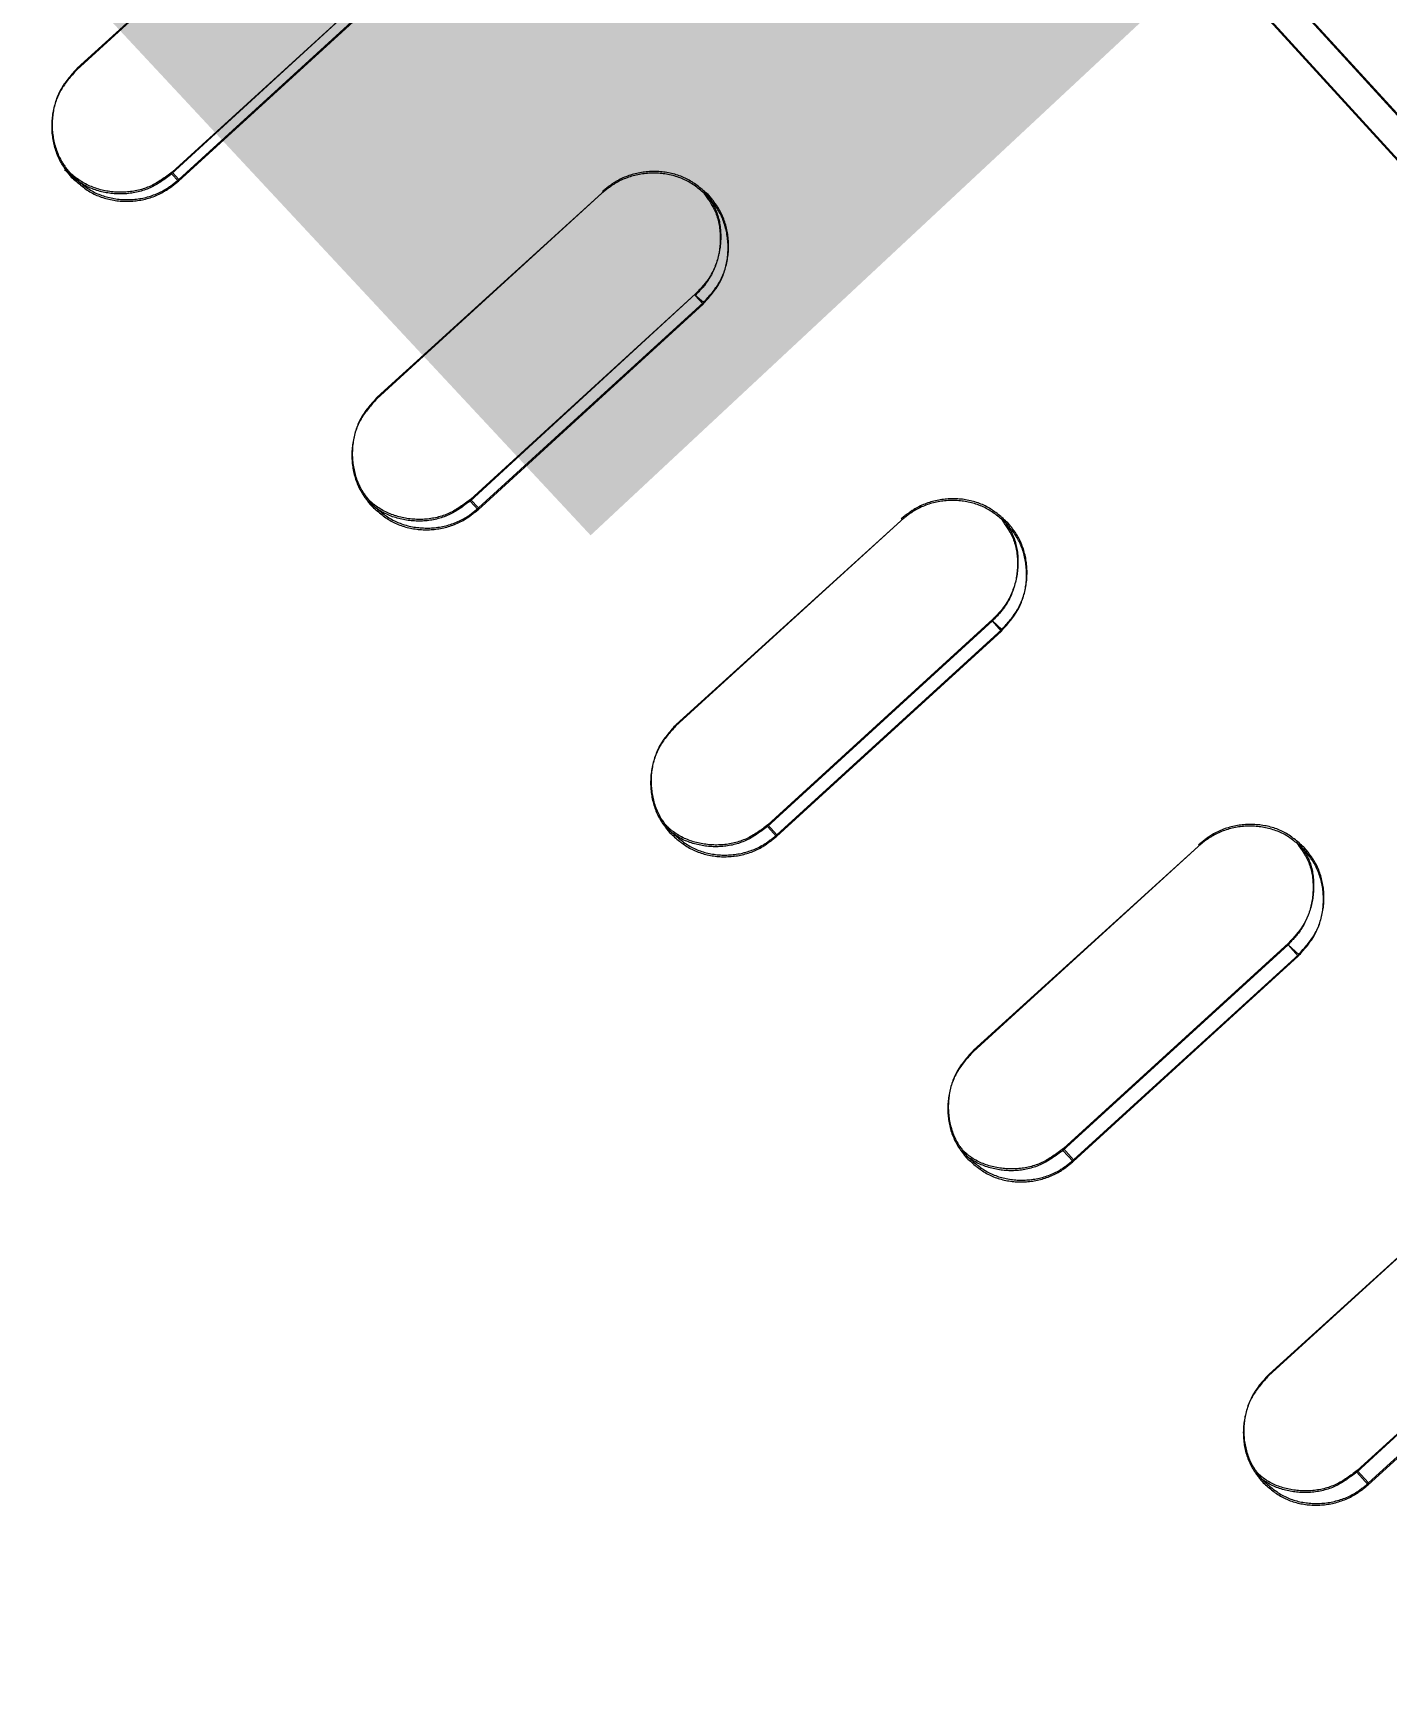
# Model space of a CAD drawing. Header units: millimetres. Extents: x -71377 to 516042, y -145869 to 441446.
# Drawn here: x 208667.1 to 208756, y 209269.1 to 209377.5 of the extents above; entities that cross this region are included whole.
import ezdxf

# ---------------------------------------------------------------- set-up
doc = ezdxf.new("R2010")
doc.units = ezdxf.units.MM
doc.header["$LTSCALE"] = 1000
doc.linetypes.add('IMPORT-DASHEDX2 _4_', pattern=[152.4, 101.6, -50.8])
for name, color, linetype, lineweight in [('05', 5, 'IMPORT-DASHEDX2 _4_', 5), ('A-text-1', 3, 'Continuous', 5), ('조경라인_dwg', 8, 'Continuous', 5)]:
    doc.layers.add(name, color=color, linetype=linetype, lineweight=lineweight)
doc.styles.add('나눔고딕_3', font='NanumGothic.ttf', dxfattribs={"height": 1400})

# ---------------------------------------------------------------- blocks, each defined once
blk = doc.blocks.new('조경라인_dwg-6847807-지반층 배치도')
at = {"layer": '05', "flags": 128}
for points in [[(208920.73, 209192.37), (208920.43, 209192.12), (208920.12, 209191.9), (208919.81, 209191.72), (208919.52, 209191.6), (208919.26, 209191.52), (208919.02, 209191.5), (208918.84, 209191.54), (208918.7, 209191.63), (208430.96, 209725.81), (208918.73, 209191.74), (208918.87, 209191.65), (208919.06, 209191.61), (208919.29, 209191.63), (208919.55, 209191.71), (208919.85, 209191.84), (208920.15, 209192.01), (208920.46, 209192.23), (208920.76, 209192.48), (208432.12, 209727.5)], [(208691.45, 209381.34), (208690.98, 209381.71), (208691.42, 209381.23), (208676.65, 209367.74), (208676.21, 209368.22), (208691.01, 209381.82), (208676.24, 209368.33), (208676.68, 209367.85)], [(208711.12, 209359.79), (208710.57, 209360.25), (208711.09, 209359.68), (208696.32, 209346.19), (208695.8, 209346.76), (208710.6, 209360.36), (208695.83, 209346.87), (208696.35, 209346.31)], [(208769.54, 209295.81), (208768.76, 209296.52), (208769.51, 209295.7), (208754.74, 209282.21), (208753.99, 209283.04), (208768.79, 209296.63), (208754.02, 209283.15), (208754.77, 209282.33)]]:
    blk.add_lwpolyline(points, close=True, dxfattribs=at)
for points in [[(208670.01, 209375.16), (208684.75, 209388.53), (208669.98, 209375.05)], [(208689.71, 209353.58), (208704.45, 209366.96), (208689.68, 209353.47)], [(208709.32, 209332.1), (208724.06, 209345.47), (208709.29, 209331.99)], [(208730.11, 209339), (208715.34, 209325.51), (208715.94, 209324.86), (208730.7, 209338.34), (208730.08, 209338.89), (208715.31, 209325.4), (208715.9, 209324.75), (208730.67, 209338.23), (208730.08, 209338.89)], [(208728.84, 209310.73), (208743.58, 209324.1), (208728.81, 209310.62)], [(208749.51, 209317.75), (208734.74, 209304.27), (208735.41, 209303.53), (208750.18, 209317.01), (208749.48, 209317.64), (208734.71, 209304.15), (208735.38, 209303.42), (208750.15, 209316.9), (208749.48, 209317.64)], [(208748.24, 209289.48), (208762.98, 209302.85), (208748.21, 209289.37)]]:
    blk.add_lwpolyline(points, dxfattribs=at)
at = {"layer": '05'}
for points, knots in [([(208669.98, 209375.05), (208669.6, 209374.63), (208668.84, 209373.79), (208668.31, 209372.15), (208668.32, 209370.46), (208668.82, 209369.03), (208669.39, 209368.31), (208669.62, 209368.02)], [0, 0, 0, 0, 0.214695, 0.429386, 0.644078, 0.858772, 1, 1, 1, 1]), ([(208670.01, 209375.16), (208669.63, 209374.74), (208668.87, 209373.9), (208668.34, 209372.26), (208668.35, 209370.57), (208668.85, 209369.14), (208669.42, 209368.42), (208669.65, 209368.13)], [0, 0, 0, 0, 0.214695, 0.429386, 0.644078, 0.858772, 1, 1, 1, 1]), ([(208676.21, 209368.22), (208675.76, 209367.88), (208674.85, 209367.21), (208673.17, 209366.83), (208671.49, 209366.99), (208670.11, 209367.61), (208669.44, 209368.25), (208669.18, 209368.5)], [0, 0, 0, 0, 0.214695, 0.429386, 0.644078, 0.858773, 1, 1, 1, 1]), ([(208676.24, 209368.33), (208675.79, 209368), (208674.88, 209367.32), (208673.2, 209366.94), (208671.52, 209367.1), (208670.14, 209367.72), (208669.48, 209368.36), (208669.21, 209368.61)], [0, 0, 0, 0, 0.214695, 0.429386, 0.644078, 0.858773, 1, 1, 1, 1]), ([(208711.46, 209366.69), (208711.05, 209367.06), (208710.22, 209367.8), (208708.59, 209368.31), (208706.9, 209368.28), (208705.46, 209367.77), (208704.74, 209367.19), (208704.45, 209366.96)], [0, 0, 0, 0, 0.214692, 0.429384, 0.644077, 0.858772, 1, 1, 1, 1]), ([(208711.49, 209366.8), (208711.08, 209367.17), (208710.25, 209367.91), (208708.62, 209368.42), (208706.93, 209368.39), (208705.49, 209367.88), (208704.77, 209367.3), (208704.48, 209367.07)], [0, 0, 0, 0, 0.214692, 0.429384, 0.644077, 0.858772, 1, 1, 1, 1]), ([(208669.62, 209368.02), (208670.04, 209367.65), (208670.87, 209366.9), (208672.5, 209366.39), (208674.2, 209366.42), (208675.63, 209366.93), (208676.36, 209367.51), (208676.65, 209367.74)], [0, 0, 0, 0, 0.214692, 0.429384, 0.644077, 0.858772, 1, 1, 1, 1]), ([(208669.65, 209368.13), (208670.07, 209367.76), (208670.9, 209367.01), (208672.54, 209366.5), (208674.23, 209366.53), (208675.66, 209367.04), (208676.39, 209367.62), (208676.68, 209367.85)], [0, 0, 0, 0, 0.214692, 0.429384, 0.644077, 0.858772, 1, 1, 1, 1]), ([(208711.15, 209366.93), (208711.41, 209366.58), (208711.98, 209365.79), (208712.3, 209364.24), (208712.12, 209362.57), (208711.47, 209361.18), (208710.83, 209360.51), (208710.57, 209360.25)], [0, 0, 0, 0, 0.172816, 0.398956, 0.625098, 0.851241, 1, 1, 1, 1]), ([(208711.19, 209367.04), (208711.44, 209366.7), (208712.02, 209365.9), (208712.33, 209364.36), (208712.15, 209362.68), (208711.51, 209361.3), (208710.86, 209360.63), (208710.6, 209360.36)], [0, 0, 0, 0, 0.172816, 0.398956, 0.625098, 0.851241, 1, 1, 1, 1]), ([(208711.09, 209359.68), (208711.47, 209360.1), (208712.23, 209360.94), (208712.76, 209362.57), (208712.75, 209364.26), (208712.26, 209365.69), (208711.69, 209366.4), (208711.46, 209366.69)], [0, 0, 0, 0, 0.214692, 0.429387, 0.644078, 0.858773, 1, 1, 1, 1]), ([(208711.12, 209359.79), (208711.5, 209360.21), (208712.26, 209361.05), (208712.79, 209362.69), (208712.78, 209364.37), (208712.29, 209365.8), (208711.72, 209366.51), (208711.49, 209366.8)], [0, 0, 0, 0, 0.214692, 0.429387, 0.644078, 0.858773, 1, 1, 1, 1]), ([(208689.68, 209353.47), (208689.3, 209353.05), (208688.54, 209352.21), (208688.01, 209350.57), (208688.02, 209348.89), (208688.51, 209347.46), (208689.08, 209346.74), (208689.31, 209346.46)], [0, 0, 0, 0, 0.214695, 0.429387, 0.644078, 0.858773, 1, 1, 1, 1]), ([(208689.71, 209353.58), (208689.33, 209353.16), (208688.57, 209352.32), (208688.04, 209350.69), (208688.05, 209349), (208688.54, 209347.57), (208689.11, 209346.86), (208689.34, 209346.57)], [0, 0, 0, 0, 0.214695, 0.429387, 0.644078, 0.858773, 1, 1, 1, 1]), ([(208695.8, 209346.76), (208695.35, 209346.42), (208694.45, 209345.75), (208692.77, 209345.36), (208691.1, 209345.53), (208689.83, 209346.07), (208689.25, 209346.61), (208689.08, 209346.77)], [0, 0, 0, 0, 0.226046, 0.452087, 0.678129, 0.904174, 1, 1, 1, 1]), ([(208695.83, 209346.87), (208695.38, 209346.53), (208694.48, 209345.86), (208692.8, 209345.47), (208691.13, 209345.64), (208689.86, 209346.19), (208689.28, 209346.72), (208689.11, 209346.88)], [0, 0, 0, 0, 0.226046, 0.452087, 0.678129, 0.904174, 1, 1, 1, 1]), ([(208689.34, 209346.57), (208689.75, 209346.2), (208690.58, 209345.46), (208692.21, 209344.95), (208693.9, 209344.98), (208695.34, 209345.49), (208696.07, 209346.07), (208696.35, 209346.31)], [0, 0, 0, 0, 0.214692, 0.429385, 0.644077, 0.858772, 1, 1, 1, 1]), ([(208731.06, 209345.22), (208730.65, 209345.59), (208729.82, 209346.33), (208728.2, 209346.84), (208726.51, 209346.8), (208725.08, 209346.29), (208724.35, 209345.7), (208724.06, 209345.47)], [0, 0, 0, 0, 0.214692, 0.429385, 0.644077, 0.858772, 1, 1, 1, 1]), ([(208731.09, 209345.33), (208730.68, 209345.7), (208729.86, 209346.44), (208728.23, 209346.95), (208726.54, 209346.91), (208725.11, 209346.4), (208724.38, 209345.82), (208724.09, 209345.59)], [0, 0, 0, 0, 0.214692, 0.429385, 0.644077, 0.858772, 1, 1, 1, 1]), ([(208689.31, 209346.46), (208689.72, 209346.09), (208690.55, 209345.34), (208692.18, 209344.84), (208693.87, 209344.87), (208695.31, 209345.38), (208696.03, 209345.96), (208696.32, 209346.19)], [0, 0, 0, 0, 0.214692, 0.429385, 0.644077, 0.858772, 1, 1, 1, 1]), ([(208730.71, 209345.5), (208730.94, 209345.17), (208731.51, 209344.4), (208731.81, 209342.88), (208731.62, 209341.2), (208730.98, 209339.82), (208730.33, 209339.15), (208730.08, 209338.89)], [0, 0, 0, 0, 0.165868, 0.393908, 0.621949, 0.849991, 1, 1, 1, 1]), ([(208730.74, 209345.61), (208730.97, 209345.28), (208731.54, 209344.51), (208731.84, 209342.99), (208731.65, 209341.32), (208731.01, 209339.93), (208730.36, 209339.26), (208730.11, 209339)], [0, 0, 0, 0, 0.165868, 0.393908, 0.621949, 0.849991, 1, 1, 1, 1]), ([(208730.67, 209338.23), (208731.05, 209338.65), (208731.81, 209339.49), (208732.35, 209341.12), (208732.34, 209342.8), (208731.86, 209344.23), (208731.29, 209344.94), (208731.06, 209345.22)], [0, 0, 0, 0, 0.214692, 0.429386, 0.644078, 0.858773, 1, 1, 1, 1]), ([(208730.7, 209338.34), (208731.08, 209338.76), (208731.84, 209339.6), (208732.38, 209341.24), (208732.37, 209342.92), (208731.89, 209344.34), (208731.32, 209345.05), (208731.09, 209345.33)], [0, 0, 0, 0, 0.214692, 0.429386, 0.644078, 0.858773, 1, 1, 1, 1]), ([(208709.29, 209331.99), (208708.91, 209331.57), (208708.16, 209330.73), (208707.62, 209329.1), (208707.63, 209327.41), (208708.11, 209325.99), (208708.68, 209325.28), (208708.91, 209324.99)], [0, 0, 0, 0, 0.214695, 0.429386, 0.644078, 0.858773, 1, 1, 1, 1]), ([(208709.32, 209332.1), (208708.95, 209331.68), (208708.19, 209330.84), (208707.65, 209329.21), (208707.66, 209327.53), (208708.14, 209326.1), (208708.71, 209325.39), (208708.94, 209325.11)], [0, 0, 0, 0, 0.214695, 0.429386, 0.644078, 0.858773, 1, 1, 1, 1]), ([(208715.31, 209325.4), (208714.86, 209325.06), (208713.95, 209324.38), (208712.28, 209324), (208710.61, 209324.16), (208709.36, 209324.69), (208708.8, 209325.21), (208708.65, 209325.36)], [0, 0, 0, 0, 0.227928, 0.455852, 0.683777, 0.911704, 1, 1, 1, 1]), ([(208715.34, 209325.51), (208714.89, 209325.17), (208713.98, 209324.5), (208712.31, 209324.11), (208710.64, 209324.27), (208709.39, 209324.8), (208708.83, 209325.32), (208708.68, 209325.47)], [0, 0, 0, 0, 0.227928, 0.455852, 0.683777, 0.911704, 1, 1, 1, 1]), ([(208708.91, 209324.99), (208709.32, 209324.62), (208710.14, 209323.89), (208711.77, 209323.38), (208713.46, 209323.42), (208714.89, 209323.93), (208715.62, 209324.52), (208715.9, 209324.75)], [0, 0, 0, 0, 0.214692, 0.429385, 0.644078, 0.858772, 1, 1, 1, 1]), ([(208708.94, 209325.11), (208709.35, 209324.74), (208710.18, 209324), (208711.8, 209323.49), (208713.49, 209323.53), (208714.92, 209324.05), (208715.65, 209324.63), (208715.94, 209324.86)], [0, 0, 0, 0, 0.214692, 0.429385, 0.644078, 0.858772, 1, 1, 1, 1]), ([(208750.56, 209323.87), (208750.15, 209324.24), (208749.33, 209324.97), (208747.7, 209325.47), (208746.02, 209325.43), (208744.59, 209324.91), (208743.86, 209324.33), (208743.58, 209324.1)], [0, 0, 0, 0, 0.214692, 0.429384, 0.644077, 0.858772, 1, 1, 1, 1]), ([(208750.59, 209323.98), (208750.18, 209324.35), (208749.36, 209325.09), (208747.74, 209325.58), (208746.05, 209325.54), (208744.62, 209325.03), (208743.9, 209324.44), (208743.61, 209324.21)], [0, 0, 0, 0, 0.214692, 0.429384, 0.644077, 0.858772, 1, 1, 1, 1]), ([(208750.16, 209324.18), (208750.38, 209323.87), (208750.92, 209323.12), (208751.21, 209321.62), (208751.02, 209319.96), (208750.38, 209318.58), (208749.73, 209317.91), (208749.48, 209317.64)], [0, 0, 0, 0, 0.158726, 0.388719, 0.618712, 0.848707, 1, 1, 1, 1]), ([(208750.19, 209324.29), (208750.41, 209323.99), (208750.96, 209323.23), (208751.24, 209321.73), (208751.06, 209320.07), (208750.41, 209318.69), (208749.76, 209318.02), (208749.51, 209317.75)], [0, 0, 0, 0, 0.158726, 0.388719, 0.618712, 0.848707, 1, 1, 1, 1]), ([(208750.15, 209316.9), (208750.53, 209317.32), (208751.29, 209318.16), (208751.83, 209319.79), (208751.83, 209321.46), (208751.35, 209322.88), (208750.78, 209323.59), (208750.56, 209323.87)], [0, 0, 0, 0, 0.214692, 0.429386, 0.644079, 0.858774, 1, 1, 1, 1]), ([(208750.18, 209317.01), (208750.56, 209317.43), (208751.32, 209318.27), (208751.86, 209319.9), (208751.86, 209321.58), (208751.38, 209322.99), (208750.81, 209323.7), (208750.59, 209323.98)], [0, 0, 0, 0, 0.214692, 0.429386, 0.644079, 0.858774, 1, 1, 1, 1]), ([(208728.81, 209310.62), (208728.43, 209310.2), (208727.67, 209309.36), (208727.13, 209307.73), (208727.13, 209306.05), (208727.61, 209304.63), (208728.18, 209303.92), (208728.4, 209303.64)], [0, 0, 0, 0, 0.214695, 0.429386, 0.644078, 0.858773, 1, 1, 1, 1]), ([(208728.84, 209310.73), (208728.46, 209310.31), (208727.7, 209309.47), (208727.16, 209307.84), (208727.16, 209306.16), (208727.64, 209304.75), (208728.21, 209304.04), (208728.43, 209303.75)], [0, 0, 0, 0, 0.214695, 0.429386, 0.644078, 0.858773, 1, 1, 1, 1]), ([(208734.74, 209304.27), (208734.29, 209303.93), (208733.38, 209303.25), (208731.71, 209302.86), (208730.05, 209303.01), (208728.82, 209303.53), (208728.28, 209304.03), (208728.14, 209304.16)], [0, 0, 0, 0, 0.2298627, 0.4597212, 0.6895803, 0.9194426, 1, 1, 1, 1]), ([(208734.71, 209304.15), (208734.26, 209303.82), (208733.35, 209303.14), (208731.68, 209302.74), (208730.02, 209302.9), (208728.79, 209303.42), (208728.25, 209303.92), (208728.11, 209304.05)], [0, 0, 0, 0, 0.2298627, 0.4597212, 0.6895803, 0.9194426, 1, 1, 1, 1]), ([(208728.4, 209303.64), (208728.81, 209303.28), (208729.63, 209302.54), (208731.26, 209302.04), (208732.94, 209302.09), (208734.37, 209302.6), (208735.09, 209303.18), (208735.38, 209303.42)], [0, 0, 0, 0, 0.214693, 0.429385, 0.644077, 0.858772, 1, 1, 1, 1]), ([(208728.43, 209303.75), (208728.85, 209303.39), (208729.67, 209302.65), (208731.29, 209302.16), (208732.97, 209302.2), (208734.4, 209302.71), (208735.12, 209303.3), (208735.41, 209303.53)], [0, 0, 0, 0, 0.214693, 0.429385, 0.644077, 0.858772, 1, 1, 1, 1]), ([(208748.21, 209289.37), (208747.83, 209288.95), (208747.07, 209288.11), (208746.53, 209286.48), (208746.52, 209284.81), (208747, 209283.4), (208747.56, 209282.7), (208747.78, 209282.42)], [0, 0, 0, 0, 0.214695, 0.429386, 0.644078, 0.858773, 1, 1, 1, 1]), ([(208748.24, 209289.48), (208747.86, 209289.06), (208747.1, 209288.22), (208746.56, 209286.6), (208746.55, 209284.93), (208747.03, 209283.52), (208747.59, 209282.81), (208747.81, 209282.53)], [0, 0, 0, 0, 0.214695, 0.429386, 0.644078, 0.858773, 1, 1, 1, 1]), ([(208753.99, 209283.04), (208753.54, 209282.7), (208752.64, 209282.02), (208750.96, 209281.62), (208749.31, 209281.78), (208748.1, 209282.27), (208747.58, 209282.76), (208747.45, 209282.87)], [0, 0, 0, 0, 0.231854, 0.463704, 0.695555, 0.927408, 1, 1, 1, 1]), ([(208754.02, 209283.15), (208753.57, 209282.81), (208752.67, 209282.13), (208751, 209281.73), (208749.34, 209281.89), (208748.14, 209282.38), (208747.61, 209282.87), (208747.49, 209282.98)], [0, 0, 0, 0, 0.231854, 0.463704, 0.695555, 0.927408, 1, 1, 1, 1]), ([(208747.78, 209282.42), (208748.19, 209282.05), (208749.01, 209281.32), (208750.62, 209280.83), (208752.3, 209280.88), (208753.73, 209281.4), (208754.45, 209281.98), (208754.74, 209282.21)], [0, 0, 0, 0, 0.214692, 0.429385, 0.644077, 0.858772, 1, 1, 1, 1]), ([(208747.81, 209282.53), (208748.22, 209282.16), (208749.04, 209281.43), (208750.65, 209280.94), (208752.33, 209280.99), (208753.76, 209281.51), (208754.48, 209282.09), (208754.77, 209282.33)], [0, 0, 0, 0, 0.214692, 0.429385, 0.644077, 0.858772, 1, 1, 1, 1])]:
    blk.add_open_spline(points, degree=3, knots=knots, dxfattribs=at)

msp = doc.modelspace()

# ---------------------------------------------------------------- block references
at = {"layer": '조경라인_dwg', "rotation": 8.537736462515947e-07}
msp.add_blockref('조경라인_dwg-6847807-지반층 배치도', (0, 0), dxfattribs=at)

# ---------------------------------------------------------------- texts
at = {"layer": 'A-text-1', "char_height": 1400, "attachment_point": 1, "rotation": 313, "line_spacing_factor": 1.2, "style": '나눔고딕_3'}
for s, insert, width in [('\\pxt9.07143,18.14286,27.21429,36.28571,45.35714,54.42857,63.5,72.57143,81.64286,90.71429,99.78571,108.85714,117.92857,127,136.07143,145.14286,154.21429,163.28571,172.35714,181.42857,190.5,199.57143,208.64286,217.71429,226.78571,235.85714,244.92857,254,263.07143,272.14286,281.21429,290.28571;{관리사무소(B1F)}', (208777.65, 213987.49), 16901.643), ('\\pxt9.07143,18.14286,27.21429,36.28571,45.35714,54.42857,63.5,72.57143,81.64286,90.71429,99.78571,108.85714,117.92857,127,136.07143,145.14286,154.21429,163.28571,172.35714,181.42857,190.5,199.57143,208.64286,217.71429,226.78571,235.85714,244.92857,254,263.07143,272.14286,281.21429,290.28571;{근로자휴게실(B1F)}', (207122.02, 212331.85), 19076.981), ('\\pxt9.07143,18.14286,27.21429,36.28571,45.35714,54.42857,63.5,72.57143,81.64286,90.71429,99.78571,108.85714,117.92857,127,136.07143,145.14286,154.21429,163.28571,172.35714,181.42857,190.5,199.57143,208.64286,217.71429,226.78571,235.85714,244.92857,254,263.07143,272.14286,281.21429,290.28571;{피트니스센터(B1F)}', (205383.54, 210593.38), 19076.981)]:
    msp.add_mtext(s, dxfattribs=dict(at, insert=insert, width=width))

doc.saveas('drawing.dxf')
